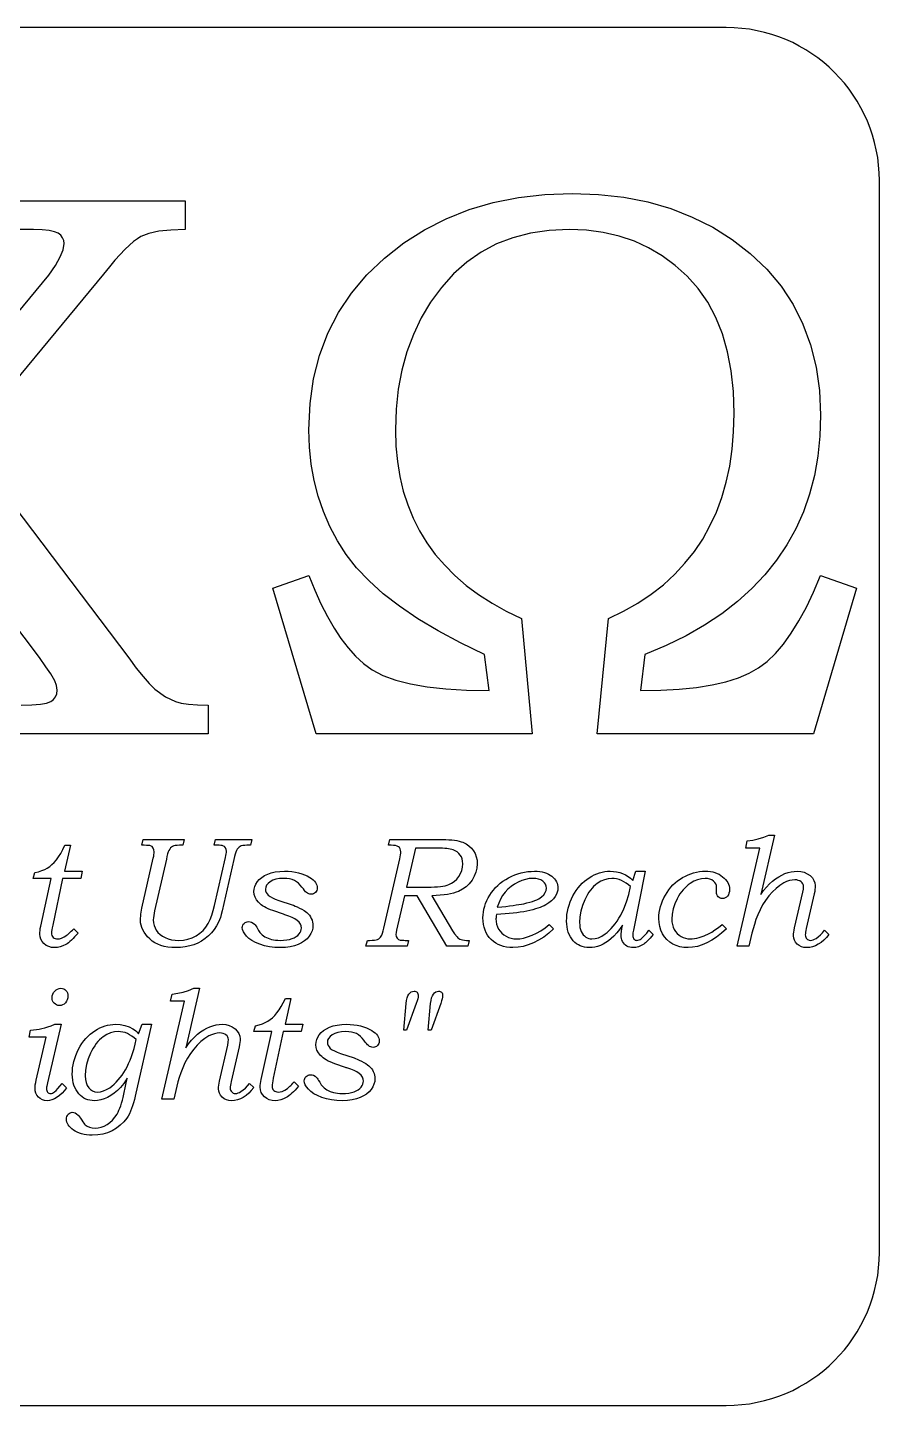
# Model space of a CAD drawing. Header units: inches. Extents: x -3 to 3, y -2.25 to 2.25.
# Drawn here: x 0.219 to 3, y -2.25 to 2.25 of the extents above; entities that cross this region are included whole.
import ezdxf

# ---------------------------------------------------------------- set-up
doc = ezdxf.new("R2010")
doc.units = ezdxf.units.IN
doc.header["$MEASUREMENT"] = 0

msp = doc.modelspace()

# ---------------------------------------------------------------- linework, layer by layer
at = {"color": 7, "linetype": 'Continuous', "lineweight": 25}
for p, q in [((2.5, 2.25), (-2.5, 2.25)), ((3, -1.75), (3, 1.75)), ((-2.5, -2.25), (2.5, -2.25))]:
    msp.add_line(p, q, dxfattribs=at)
at = {"color": 7, "linetype": 'Continuous', "flags": 128}
for points in [[(0.1745, 1.6844), (0.7336, 1.6844), (0.7336, 1.6844), (0.7336, 1.5903), (0.7336, 1.5903), (0.6869, 1.5888), (0.6472, 1.5848), (0.6145, 1.5774), (0.5888, 1.5675), (0.5774, 1.5605), (0.5649, 1.5513), (0.5513, 1.5396), (0.5366, 1.5256), (0.5208, 1.5091), (0.5039, 1.4899), (0.4859, 1.4683), (0.4667, 1.4444), (0.4667, 1.4444), (0.0142, 0.8981)], [(2.0784, -0.0566), (2.1152, 0.3198), (2.1152, 0.3198), (2.1648, 0.3441), (2.2115, 0.3706), (2.2545, 0.3992), (2.2946, 0.4305), (2.3317, 0.4643), (2.3652, 0.5003), (2.3957, 0.5386), (2.4229, 0.5794), (2.4468, 0.6224), (2.4678, 0.6676), (2.4854, 0.7154), (2.4997, 0.7654), (2.5111, 0.8179), (2.5192, 0.8727), (2.524, 0.9301), (2.5255, 0.9896), (2.5255, 0.9896), (2.5233, 1.0613), (2.5159, 1.1286), (2.5041, 1.1914), (2.4872, 1.2495), (2.4659, 1.3036), (2.4394, 1.3528), (2.4086, 1.3973), (2.3725, 1.4377), (2.3332, 1.4734), (2.2909, 1.5046), (2.2464, 1.5307), (2.1998, 1.5521), (2.1501, 1.569), (2.0983, 1.5807), (2.0439, 1.5881), (1.9869, 1.5903), (1.9869, 1.5903), (1.9222, 1.5874), (1.8612, 1.5785), (1.8035, 1.5638), (1.7498, 1.5432), (1.6994, 1.5164), (1.6527, 1.4841), (1.6094, 1.4455), (1.57, 1.4013), (1.5347, 1.3528), (1.5042, 1.3017), (1.4785, 1.2477), (1.4572, 1.1907), (1.441, 1.1311), (1.4292, 1.069), (1.4219, 1.004), (1.4197, 0.9359), (1.4197, 0.9359), (1.4212, 0.883), (1.4263, 0.8323), (1.434, 0.7834), (1.4454, 0.7363), (1.4598, 0.6911), (1.4778, 0.6477), (1.4983, 0.6066), (1.5226, 0.5672), (1.5498, 0.5294), (1.5807, 0.4937), (1.6141, 0.4603), (1.6513, 0.4283), (1.6913, 0.3981), (1.7351, 0.3702), (1.7814, 0.3441), (1.8314, 0.3198), (1.8314, 0.3198), (1.8667, -0.0566), (1.8667, -0.0566), (1.1609, -0.0566), (1.1609, -0.0566), (1.0197, 0.4187), (1.0197, 0.4187), (1.1374, 0.461), (1.1374, 0.461), (1.1565, 0.4128), (1.1767, 0.368), (1.1976, 0.3268), (1.2197, 0.2889), (1.2421, 0.2548), (1.2656, 0.2239), (1.2899, 0.1967), (1.3153, 0.1728), (1.344, 0.1522), (1.3792, 0.1342), (1.4212, 0.1191), (1.4693, 0.1066), (1.5237, 0.097), (1.5844, 0.0901), (1.6516, 0.086), (1.7255, 0.0845), (1.7255, 0.0845), (1.7108, 0.2022), (1.7108, 0.2022), (1.6318, 0.2404), (1.5594, 0.2798), (1.4932, 0.3195), (1.4336, 0.3599), (1.3803, 0.4011), (1.3337, 0.4433), (1.2932, 0.486), (1.2594, 0.5294), (1.2307, 0.5742), (1.2061, 0.6209), (1.1851, 0.6691), (1.1679, 0.7191), (1.1546, 0.7709), (1.1451, 0.8246), (1.1392, 0.8797), (1.1374, 0.9367), (1.1374, 0.9367), (1.141, 1.022), (1.1528, 1.1028), (1.1719, 1.1793), (1.1991, 1.2517), (1.2337, 1.3194), (1.2759, 1.383), (1.3263, 1.4422), (1.384, 1.4969), (1.4476, 1.5466), (1.5149, 1.5892), (1.5858, 1.6256), (1.6608, 1.6554), (1.7391, 1.6782), (1.8215, 1.6947), (1.9075, 1.7046), (1.9972, 1.7079), (1.9972, 1.7079), (2.0832, 1.705), (2.1656, 1.6958), (2.2439, 1.6804), (2.3185, 1.659), (2.3891, 1.6311), (2.456, 1.5977), (2.5192, 1.5576), (2.5784, 1.5116), (2.6321, 1.4605), (2.6788, 1.405), (2.7181, 1.3455), (2.7504, 1.2815), (2.7754, 1.2135), (2.7935, 1.1411), (2.8041, 1.0646), (2.8078, 0.9837), (2.8078, 0.9837), (2.8056, 0.9154), (2.799, 0.8499), (2.7876, 0.7867), (2.7721, 0.7264), (2.7519, 0.6683), (2.7273, 0.6132), (2.6979, 0.5602), (2.6644, 0.5102), (2.6262, 0.4628), (2.5839, 0.4176), (2.5369, 0.3753), (2.4854, 0.3356), (2.4292, 0.2985), (2.3689, 0.2636), (2.3038, 0.2316), (2.2343, 0.2022), (2.2343, 0.2022), (2.2196, 0.0845), (2.2196, 0.0845), (2.2858, 0.0857), (2.3464, 0.0893), (2.4023, 0.0952), (2.4534, 0.1033), (2.499, 0.1136), (2.5394, 0.1265), (2.5751, 0.1415), (2.6056, 0.1592), (2.6332, 0.1801), (2.6604, 0.2062), (2.6865, 0.2367), (2.7122, 0.272), (2.7372, 0.3121), (2.7615, 0.357), (2.785, 0.4066), (2.8078, 0.461), (2.8078, 0.461), (2.9254, 0.4187), (2.9254, 0.4187), (2.7843, -0.0566), (2.7843, -0.0566), (2.0784, -0.0566)], [(-0.07, 1.0087), (0.2885, 1.441), (0.2885, 1.441), (0.3101, 1.473), (0.3256, 1.501), (0.3351, 1.5245), (0.3381, 1.5443), (0.3381, 1.5443), (0.337, 1.5546), (0.3333, 1.5638), (0.3271, 1.5716), (0.3186, 1.5782), (0.3065, 1.5833), (0.2888, 1.5874), (0.266, 1.5896), (0.2377, 1.5903), (0.2377, 1.5903), (0.1745, 1.5903)], [(0.0142, 0.8981), (0.5491, 0.1912), (0.5491, 0.1912), (0.5734, 0.1581), (0.5958, 0.1301), (0.616, 0.1073), (0.6344, 0.0897), (0.6686, 0.0647), (0.7017, 0.0485), (0.7204, 0.0437), (0.7447, 0.0404), (0.7737, 0.0382), (0.8083, 0.0375), (0.8083, 0.0375), (0.8083, -0.0566), (0.8083, -0.0566), (0.1455, -0.0566)], [(0.1977, 0.0375), (0.2326, 0.0382), (0.2605, 0.0404), (0.2811, 0.0437), (0.2947, 0.0489), (0.3039, 0.0555), (0.3101, 0.064), (0.3142, 0.0739), (0.3153, 0.0857), (0.3153, 0.0857), (0.3135, 0.1007), (0.3079, 0.1165), (0.3079, 0.1165), (0.3039, 0.1239), (0.2943, 0.139), (0.2789, 0.1621), (0.2583, 0.193), (0.2583, 0.193), (-0.1372, 0.715)], [(0.5964, -0.4018), (0.7303, -0.4018), (0.7303, -0.4018), (0.7261, -0.4206), (0.7261, -0.4206), (0.7144, -0.4206), (0.7144, -0.4206), (0.7071, -0.4208), (0.7009, -0.4215), (0.6958, -0.4227), (0.6919, -0.4243), (0.6888, -0.4264), (0.6858, -0.4293), (0.683, -0.4328), (0.6805, -0.4371), (0.6782, -0.4423), (0.676, -0.4489), (0.6739, -0.4569), (0.672, -0.4661), (0.672, -0.4661), (0.6334, -0.6342), (0.6334, -0.6342), (0.6316, -0.6425), (0.6305, -0.6503), (0.6297, -0.6577), (0.6294, -0.6646), (0.6294, -0.6646), (0.63, -0.6736), (0.6319, -0.6821), (0.6349, -0.6903), (0.6391, -0.6981), (0.6445, -0.7052), (0.6512, -0.7116), (0.6591, -0.7173), (0.6682, -0.7222), (0.6783, -0.7261), (0.6889, -0.7289), (0.7002, -0.7306), (0.7121, -0.7312), (0.7121, -0.7312), (0.7274, -0.7302), (0.7419, -0.7274), (0.7558, -0.7227), (0.7691, -0.7162), (0.7812, -0.708), (0.7918, -0.6985), (0.8009, -0.6878), (0.8084, -0.6757), (0.8148, -0.6625), (0.8204, -0.6484), (0.8252, -0.6332), (0.8293, -0.6172), (0.8293, -0.6172), (0.8652, -0.4607), (0.8652, -0.4607), (0.8665, -0.454), (0.8675, -0.4483), (0.868, -0.4437), (0.8682, -0.4401), (0.8682, -0.4401), (0.8674, -0.4341), (0.865, -0.4289), (0.8613, -0.4247), (0.8565, -0.422), (0.8565, -0.422), (0.8538, -0.4214), (0.8496, -0.421), (0.844, -0.4207), (0.8369, -0.4206), (0.8369, -0.4206), (0.8275, -0.4206), (0.8275, -0.4206), (0.832, -0.4018), (0.832, -0.4018), (0.9515, -0.4018), (0.9515, -0.4018), (0.947, -0.4206), (0.947, -0.4206), (0.9351, -0.4206), (0.9351, -0.4206), (0.9279, -0.4208), (0.9218, -0.4216), (0.9167, -0.4229), (0.9126, -0.4247), (0.9093, -0.427), (0.9062, -0.4299), (0.9033, -0.4335), (0.9008, -0.4376), (0.8985, -0.4427), (0.8964, -0.4494), (0.8945, -0.4575), (0.8926, -0.4672), (0.8926, -0.4672), (0.854, -0.6352), (0.854, -0.6352), (0.8512, -0.6462), (0.8482, -0.656), (0.8453, -0.6644), (0.8422, -0.6716), (0.8422, -0.6716), (0.8358, -0.6839), (0.8282, -0.6954), (0.8195, -0.7063), (0.8096, -0.7164), (0.7988, -0.7254), (0.7872, -0.7332), (0.7749, -0.7399), (0.7619, -0.7452), (0.7482, -0.7493), (0.7338, -0.7524), (0.7186, -0.7541), (0.7027, -0.7547), (0.7027, -0.7547), (0.6894, -0.7543), (0.6768, -0.7529), (0.6649, -0.7507), (0.6539, -0.7476), (0.6436, -0.7437), (0.6341, -0.7389), (0.6255, -0.7332), (0.6175, -0.7265), (0.6105, -0.7194), (0.6044, -0.7121), (0.5991, -0.7047), (0.5949, -0.6971), (0.5916, -0.6894), (0.5893, -0.6815), (0.5878, -0.6735), (0.5874, -0.6652), (0.5874, -0.6652), (0.5885, -0.6457), (0.5919, -0.6264), (0.5919, -0.6264), (0.6294, -0.4629), (0.6294, -0.4629), (0.6306, -0.4564), (0.6315, -0.4507), (0.632, -0.4459), (0.6322, -0.4419), (0.6322, -0.4419), (0.6313, -0.4353), (0.6289, -0.4296), (0.6252, -0.4251), (0.6207, -0.4225), (0.6175, -0.4216), (0.613, -0.4211), (0.6072, -0.4208), (0.5999, -0.4206), (0.5999, -0.4206), (0.5922, -0.4206), (0.5922, -0.4206), (0.5964, -0.4018)], [(1.4017, -0.4018), (1.5736, -0.4018), (1.5736, -0.4018), (1.5844, -0.4019), (1.5946, -0.4024), (1.604, -0.403), (1.6127, -0.4041), (1.6206, -0.4053), (1.6279, -0.4069), (1.6344, -0.4088), (1.6403, -0.4109), (1.6507, -0.416), (1.6599, -0.4223), (1.6678, -0.4297), (1.6746, -0.4383), (1.68, -0.4479), (1.6838, -0.4582), (1.6862, -0.4693), (1.6869, -0.4811), (1.6869, -0.4811), (1.6859, -0.4951), (1.6827, -0.5086), (1.6774, -0.5217), (1.6699, -0.5344), (1.6608, -0.546), (1.6503, -0.556), (1.6385, -0.5644), (1.6252, -0.5713), (1.6178, -0.5742), (1.6094, -0.5768), (1.6, -0.5791), (1.5897, -0.5809), (1.5784, -0.5825), (1.5662, -0.5838), (1.553, -0.5847), (1.5388, -0.5853), (1.5388, -0.5853), (1.6065, -0.7004), (1.6065, -0.7004), (1.6128, -0.7099), (1.6209, -0.7198), (1.6209, -0.7198), (1.6238, -0.7227), (1.627, -0.7252), (1.6306, -0.7273), (1.6345, -0.7288), (1.6392, -0.7299), (1.6451, -0.7307), (1.6521, -0.7311), (1.6604, -0.7312), (1.6604, -0.7312), (1.6559, -0.75), (1.6559, -0.75), (1.5873, -0.75), (1.5873, -0.75), (1.4904, -0.5853), (1.4904, -0.5853), (1.4497, -0.5853), (1.4497, -0.5853), (1.4238, -0.6974), (1.4238, -0.6974), (1.4222, -0.7055), (1.4216, -0.7119), (1.4216, -0.7119), (1.4227, -0.7181), (1.4256, -0.7236), (1.43, -0.7278), (1.435, -0.73), (1.435, -0.73), (1.4363, -0.7303), (1.4383, -0.7305), (1.4408, -0.7307), (1.4439, -0.7309), (1.4477, -0.731), (1.452, -0.7311), (1.457, -0.7312), (1.4626, -0.7312), (1.4626, -0.7312), (1.4576, -0.75), (1.4576, -0.75), (1.3231, -0.75), (1.3231, -0.75), (1.3281, -0.7312), (1.3281, -0.7312), (1.3355, -0.7312), (1.3355, -0.7312), (1.3442, -0.731), (1.3515, -0.7304), (1.3573, -0.7293), (1.3616, -0.7279), (1.3652, -0.7261), (1.3683, -0.7238), (1.3711, -0.7211), (1.3735, -0.7179), (1.3757, -0.7138), (1.3778, -0.7079), (1.38, -0.7005), (1.3819, -0.6914), (1.3819, -0.6914), (1.434, -0.4649), (1.434, -0.4649), (1.4354, -0.4579), (1.4364, -0.4517), (1.437, -0.4465), (1.4372, -0.4421), (1.4372, -0.4421), (1.4368, -0.4365), (1.4355, -0.4318), (1.4332, -0.4281), (1.43, -0.4253), (1.4258, -0.4233), (1.4204, -0.4218), (1.4138, -0.4209), (1.4059, -0.4206), (1.4059, -0.4206), (1.3967, -0.4206), (1.3967, -0.4206), (1.4017, -0.4018)], [(2.6574, -0.3877), (2.6126, -0.5818), (2.6126, -0.5818), (2.6219, -0.5688), (2.6315, -0.5572), (2.6412, -0.5469), (2.6512, -0.5378), (2.6612, -0.5299), (2.6713, -0.5233), (2.6814, -0.5177), (2.6915, -0.5132), (2.7015, -0.5097), (2.7116, -0.5073), (2.7215, -0.5058), (2.7315, -0.5053), (2.7315, -0.5053), (2.7436, -0.5062), (2.7546, -0.5089), (2.7646, -0.5134), (2.7736, -0.5197), (2.781, -0.5272), (2.7863, -0.5351), (2.7895, -0.5435), (2.7905, -0.5524), (2.7905, -0.5524), (2.7903, -0.5583), (2.7896, -0.5647), (2.7886, -0.5716), (2.787, -0.5789), (2.787, -0.5789), (2.7609, -0.6922), (2.7609, -0.6922), (2.7597, -0.6985), (2.7587, -0.7041), (2.7582, -0.709), (2.758, -0.7132), (2.758, -0.7132), (2.7583, -0.7171), (2.7592, -0.7205), (2.7606, -0.7236), (2.7627, -0.7263), (2.7652, -0.7284), (2.768, -0.7299), (2.7711, -0.7309), (2.7745, -0.7312), (2.7745, -0.7312), (2.779, -0.7308), (2.7837, -0.7296), (2.7883, -0.7277), (2.793, -0.7251), (2.793, -0.7251), (2.8003, -0.7197), (2.8074, -0.7135), (2.8143, -0.7063), (2.8209, -0.6982), (2.8209, -0.6982), (2.8351, -0.7118), (2.8351, -0.7118), (2.8267, -0.7219), (2.8182, -0.7306), (2.8095, -0.7379), (2.8005, -0.744), (2.7913, -0.7487), (2.782, -0.7521), (2.7723, -0.754), (2.7626, -0.7547), (2.7626, -0.7547), (2.7537, -0.754), (2.7456, -0.7518), (2.7383, -0.7482), (2.7318, -0.7431), (2.7264, -0.737), (2.7226, -0.7304), (2.7203, -0.7234), (2.7195, -0.7158), (2.7195, -0.7158), (2.7198, -0.7103), (2.7204, -0.7043), (2.7214, -0.6977), (2.7229, -0.6907), (2.7229, -0.6907), (2.7499, -0.5735), (2.7499, -0.5735), (2.7516, -0.5636), (2.7522, -0.5553), (2.7522, -0.5553), (2.7517, -0.5509), (2.7502, -0.5469), (2.7476, -0.5432), (2.7441, -0.5399), (2.7398, -0.5371), (2.7351, -0.5351), (2.7298, -0.5339), (2.7241, -0.5335), (2.7241, -0.5335), (2.7152, -0.5341), (2.7062, -0.536), (2.6971, -0.5391), (2.688, -0.5434), (2.688, -0.5434), (2.675, -0.5516), (2.6625, -0.5613), (2.6504, -0.5729), (2.6387, -0.5861), (2.6279, -0.6005), (2.6185, -0.6155), (2.6101, -0.6311), (2.603, -0.6473), (2.597, -0.6634), (2.5917, -0.6788), (2.5873, -0.6933), (2.5836, -0.7071), (2.5836, -0.7071), (2.5737, -0.75), (2.5737, -0.75), (2.5352, -0.75), (2.5352, -0.75), (2.6091, -0.43), (2.6091, -0.43), (2.5634, -0.43), (2.5634, -0.43), (2.568, -0.4065), (2.568, -0.4065), (2.5865, -0.404), (2.6046, -0.4), (2.6221, -0.3946), (2.639, -0.3877), (2.639, -0.3877), (2.6574, -0.3877)], [(0.3586, -0.4206), (0.3399, -0.5053), (0.3399, -0.5053), (0.3976, -0.5053), (0.3976, -0.5053), (0.3925, -0.5288), (0.3925, -0.5288), (0.3332, -0.5288), (0.3332, -0.5288), (0.3011, -0.6813), (0.3011, -0.6813), (0.2993, -0.6898), (0.2981, -0.6968), (0.2973, -0.7027), (0.297, -0.7071), (0.297, -0.7071), (0.2974, -0.7113), (0.2984, -0.7151), (0.3002, -0.7184), (0.3026, -0.7213), (0.3056, -0.7235), (0.3091, -0.7251), (0.3129, -0.7262), (0.3171, -0.7265), (0.3171, -0.7265), (0.3235, -0.7259), (0.33, -0.7242), (0.33, -0.7242), (0.3386, -0.7201), (0.3472, -0.7146), (0.3472, -0.7146), (0.3485, -0.7135), (0.3503, -0.712), (0.3525, -0.71), (0.355, -0.7076), (0.358, -0.7048), (0.3614, -0.7015), (0.3652, -0.6977), (0.3694, -0.6935), (0.3694, -0.6935), (0.3835, -0.7071), (0.3835, -0.7071), (0.3779, -0.7138), (0.3725, -0.7199), (0.3672, -0.7254), (0.362, -0.7304), (0.3571, -0.7348), (0.3523, -0.7387), (0.3477, -0.742), (0.3432, -0.7448), (0.3344, -0.7491), (0.3255, -0.7522), (0.3164, -0.7541), (0.3072, -0.7547), (0.3072, -0.7547), (0.2971, -0.7539), (0.2879, -0.7515), (0.2797, -0.7474), (0.2723, -0.7418), (0.2663, -0.7349), (0.262, -0.7276), (0.2595, -0.7196), (0.2586, -0.711), (0.2586, -0.711), (0.2588, -0.7052), (0.2594, -0.6988), (0.2604, -0.6922), (0.2619, -0.6852), (0.2619, -0.6852), (0.2962, -0.5288), (0.2962, -0.5288), (0.2376, -0.5288), (0.2376, -0.5288), (0.2427, -0.51), (0.2427, -0.51), (0.2546, -0.5069), (0.2653, -0.5034), (0.2749, -0.4994), (0.2833, -0.495), (0.291, -0.4898), (0.2985, -0.4836), (0.3059, -0.4763), (0.313, -0.468), (0.32, -0.4585), (0.327, -0.4474), (0.3337, -0.4347), (0.3404, -0.4206), (0.3404, -0.4206), (0.3586, -0.4206)], [(1.4853, -0.43), (1.4562, -0.5571), (1.4562, -0.5571), (1.5249, -0.5571), (1.5249, -0.5571), (1.5367, -0.5569), (1.5476, -0.5566), (1.5575, -0.556), (1.5666, -0.5551), (1.5748, -0.554), (1.582, -0.5527), (1.5884, -0.551), (1.5938, -0.5492), (1.6034, -0.5446), (1.6121, -0.5386), (1.6199, -0.5313), (1.6268, -0.5227), (1.6325, -0.5132), (1.6366, -0.503), (1.6391, -0.4923), (1.6399, -0.4811), (1.6399, -0.4811), (1.6393, -0.4727), (1.6378, -0.4652), (1.6352, -0.4584), (1.6316, -0.4524), (1.627, -0.4471), (1.6216, -0.4425), (1.6152, -0.4386), (1.608, -0.4355), (1.6038, -0.4342), (1.599, -0.4331), (1.5936, -0.4322), (1.5875, -0.4314), (1.5808, -0.4308), (1.5735, -0.4304), (1.5656, -0.4301), (1.557, -0.43), (1.557, -0.43), (1.4853, -0.43)], [(1.0387, -0.6005), (1.0827, -0.6151), (1.0827, -0.6151), (1.0868, -0.6166), (1.0922, -0.619), (1.0989, -0.622), (1.1067, -0.6257), (1.1147, -0.6297), (1.1214, -0.6335), (1.1267, -0.6371), (1.1309, -0.6405), (1.1309, -0.6405), (1.1352, -0.6447), (1.139, -0.6493), (1.1423, -0.6544), (1.1452, -0.6599), (1.1475, -0.6655), (1.1492, -0.6713), (1.1502, -0.677), (1.1505, -0.6828), (1.1505, -0.6828), (1.1498, -0.6917), (1.1475, -0.7005), (1.1437, -0.7092), (1.1383, -0.7178), (1.1314, -0.7259), (1.1232, -0.733), (1.1136, -0.7393), (1.1025, -0.7448), (1.09, -0.7491), (1.0762, -0.7522), (1.0609, -0.7541), (1.0443, -0.7547), (1.0443, -0.7547), (1.026, -0.754), (1.0087, -0.752), (0.9923, -0.7486), (0.9769, -0.7438), (0.963, -0.7381), (0.9511, -0.7318), (0.9412, -0.7249), (0.9334, -0.7175), (0.9276, -0.71), (0.9233, -0.7029), (0.9208, -0.696), (0.9199, -0.6896), (0.9199, -0.6896), (0.9203, -0.6857), (0.9214, -0.682), (0.9232, -0.6787), (0.9257, -0.6757), (0.9288, -0.6732), (0.9323, -0.6714), (0.9362, -0.6704), (0.9404, -0.67), (0.9404, -0.67), (0.9457, -0.6704), (0.9504, -0.6719), (0.9551, -0.6746), (0.9598, -0.6786), (0.9598, -0.6786), (0.9616, -0.6808), (0.964, -0.6841), (0.9668, -0.6885), (0.9701, -0.694), (0.9701, -0.694), (0.9731, -0.6988), (0.9754, -0.7024), (0.9773, -0.7051), (0.9785, -0.7067), (0.9785, -0.7067), (0.9852, -0.713), (0.9939, -0.7192), (1.0041, -0.7244), (1.0155, -0.7282), (1.0218, -0.7295), (1.0285, -0.7304), (1.0358, -0.731), (1.0436, -0.7312), (1.0436, -0.7312), (1.0547, -0.7308), (1.0649, -0.7297), (1.074, -0.7279), (1.0823, -0.7254), (1.0895, -0.7224), (1.0958, -0.7188), (1.101, -0.7147), (1.1053, -0.7102), (1.1086, -0.7054), (1.1109, -0.7006), (1.1124, -0.6957), (1.1128, -0.6909), (1.1128, -0.6909), (1.112, -0.6842), (1.1095, -0.6779), (1.1051, -0.6719), (1.0992, -0.6663), (1.0992, -0.6663), (1.0915, -0.661), (1.0823, -0.6563), (1.0715, -0.6518), (1.059, -0.6477), (1.059, -0.6477), (1.0567, -0.6469), (1.0542, -0.646), (1.0542, -0.646), (1.0195, -0.6341), (1.0195, -0.6341), (1.0118, -0.6312), (1.0046, -0.6282), (0.998, -0.6251), (0.9919, -0.6217), (0.9863, -0.6182), (0.9813, -0.6146), (0.9768, -0.6108), (0.9728, -0.6069), (0.9728, -0.6069), (0.9661, -0.5987), (0.9614, -0.5901), (0.9585, -0.5811), (0.9576, -0.5718), (0.9576, -0.5718), (0.9583, -0.5635), (0.9604, -0.5553), (0.964, -0.5473), (0.969, -0.5394), (0.9754, -0.532), (0.9832, -0.5253), (0.9923, -0.5195), (1.0027, -0.5145), (1.0145, -0.5105), (1.0276, -0.5076), (1.0421, -0.5059), (1.0579, -0.5053), (1.0579, -0.5053), (1.0701, -0.5056), (1.0819, -0.5066), (1.0931, -0.5082), (1.1037, -0.5104), (1.1137, -0.5133), (1.1232, -0.5167), (1.1321, -0.5208), (1.1405, -0.5256), (1.1405, -0.5256), (1.1462, -0.5295), (1.1511, -0.5335), (1.1552, -0.5376), (1.1586, -0.5419), (1.1612, -0.5462), (1.1631, -0.5507), (1.1642, -0.5553), (1.1646, -0.5601), (1.1646, -0.5601), (1.1642, -0.5642), (1.1632, -0.568), (1.1614, -0.5715), (1.1589, -0.5746), (1.1559, -0.5772), (1.1525, -0.5791), (1.1487, -0.5802), (1.1446, -0.5806), (1.1446, -0.5806), (1.1406, -0.5802), (1.1368, -0.5791), (1.1331, -0.5774), (1.1294, -0.5749), (1.1294, -0.5749), (1.1266, -0.5722), (1.1232, -0.5684), (1.1192, -0.5633), (1.1146, -0.5571), (1.1146, -0.5571), (1.1093, -0.5504), (1.1035, -0.5446), (1.0972, -0.5398), (1.0903, -0.5358), (1.0827, -0.5327), (1.0742, -0.5306), (1.065, -0.5293), (1.0549, -0.5288), (1.0549, -0.5288), (1.0415, -0.5295), (1.0297, -0.5316), (1.0194, -0.5349), (1.0108, -0.5397), (1.004, -0.5453), (0.9991, -0.5512), (0.9962, -0.5575), (0.9952, -0.5641), (0.9952, -0.5641), (0.9958, -0.5694), (0.9976, -0.5745), (1.0006, -0.5793), (1.0048, -0.5838), (1.0106, -0.5881), (1.0181, -0.5923), (1.0275, -0.5964), (1.0387, -0.6005)], [(1.9222, -0.6794), (1.9363, -0.6935), (1.9363, -0.6935), (1.9203, -0.7078), (1.904, -0.7202), (1.8873, -0.7307), (1.8704, -0.7393), (1.8534, -0.746), (1.8366, -0.7509), (1.82, -0.7537), (1.8035, -0.7547), (1.8035, -0.7547), (1.7928, -0.7543), (1.7826, -0.753), (1.7729, -0.751), (1.7638, -0.7481), (1.7552, -0.7443), (1.7472, -0.7398), (1.7396, -0.7344), (1.7326, -0.7282), (1.7263, -0.7213), (1.7209, -0.7139), (1.7163, -0.706), (1.7125, -0.6974), (1.7095, -0.6884), (1.7074, -0.6788), (1.7062, -0.6686), (1.7057, -0.6579), (1.7057, -0.6579), (1.7061, -0.6482), (1.7071, -0.6386), (1.7088, -0.6291), (1.7113, -0.6198), (1.7143, -0.6105), (1.7182, -0.6014), (1.7226, -0.5924), (1.7278, -0.5835), (1.7336, -0.5749), (1.7399, -0.5667), (1.7468, -0.559), (1.7543, -0.5516), (1.7622, -0.5448), (1.7707, -0.5383), (1.7798, -0.5324), (1.7894, -0.5268), (1.7994, -0.5218), (1.8096, -0.5174), (1.8198, -0.5137), (1.8304, -0.5107), (1.841, -0.5083), (1.8519, -0.5066), (1.8629, -0.5057), (1.8741, -0.5053), (1.8741, -0.5053), (1.8829, -0.5055), (1.8911, -0.5063), (1.8988, -0.5076), (1.9061, -0.5094), (1.9129, -0.5117), (1.9191, -0.5145), (1.9249, -0.5179), (1.9302, -0.5217), (1.9349, -0.5259), (1.939, -0.5302), (1.9426, -0.5348), (1.9453, -0.5395), (1.9476, -0.5444), (1.9492, -0.5496), (1.9501, -0.5549), (1.9504, -0.5603), (1.9504, -0.5603), (1.9498, -0.5669), (1.9481, -0.5738), (1.9453, -0.5807), (1.9414, -0.5879), (1.9361, -0.595), (1.9292, -0.6019), (1.9209, -0.6085), (1.9109, -0.6148), (1.9053, -0.6178), (1.899, -0.6207), (1.8922, -0.6235), (1.8848, -0.6261), (1.8768, -0.6286), (1.8681, -0.631), (1.8589, -0.6332), (1.849, -0.6354), (1.8386, -0.6374), (1.8276, -0.6391), (1.816, -0.6407), (1.8039, -0.6422), (1.7911, -0.6435), (1.7778, -0.6447), (1.7639, -0.6457), (1.7494, -0.6465), (1.7494, -0.6465), (1.7488, -0.6509), (1.7485, -0.6546), (1.7482, -0.6579), (1.7481, -0.6606), (1.7481, -0.6606), (1.7486, -0.6698), (1.7502, -0.6784), (1.7529, -0.6866), (1.7567, -0.6943), (1.7615, -0.7013), (1.7672, -0.7075), (1.7737, -0.713), (1.7812, -0.7178), (1.7893, -0.7216), (1.7976, -0.7243), (1.8059, -0.726), (1.8145, -0.7265), (1.8145, -0.7265), (1.8259, -0.7257), (1.8383, -0.7235), (1.8515, -0.7197), (1.8657, -0.7145), (1.8803, -0.7078), (1.8945, -0.6997), (1.9085, -0.6902), (1.9222, -0.6794)], [(1.7525, -0.623), (1.7668, -0.6215), (1.7801, -0.62), (1.7924, -0.6185), (1.8037, -0.6171), (1.8139, -0.6156), (1.8232, -0.6142), (1.8313, -0.6127), (1.8385, -0.6113), (1.8385, -0.6113), (1.8488, -0.609), (1.8582, -0.6065), (1.8668, -0.6038), (1.8746, -0.6011), (1.8815, -0.5982), (1.8875, -0.5952), (1.8927, -0.5921), (1.897, -0.5889), (1.904, -0.5821), (1.9089, -0.5752), (1.9118, -0.5678), (1.9128, -0.5602), (1.9128, -0.5602), (1.912, -0.5538), (1.9098, -0.548), (1.9062, -0.5427), (1.9011, -0.5379), (1.8947, -0.5339), (1.887, -0.5311), (1.8781, -0.5294), (1.8681, -0.5288), (1.8681, -0.5288), (1.8567, -0.5296), (1.8449, -0.5319), (1.8329, -0.5357), (1.8204, -0.541), (1.8084, -0.5475), (1.7973, -0.5552), (1.7871, -0.564), (1.7779, -0.5739), (1.7697, -0.5848), (1.7628, -0.5966), (1.7571, -0.6093), (1.7525, -0.623)], [(2.2051, -0.5053), (2.235, -0.5053), (2.235, -0.5053), (2.1968, -0.6973), (2.1968, -0.6973), (2.1953, -0.7065), (2.1947, -0.7145), (2.1947, -0.7145), (2.195, -0.7182), (2.1957, -0.7215), (2.1969, -0.7243), (2.1986, -0.7268), (2.2006, -0.7287), (2.2029, -0.7301), (2.2055, -0.7309), (2.2082, -0.7312), (2.2082, -0.7312), (2.2117, -0.7308), (2.2153, -0.7298), (2.2188, -0.728), (2.2223, -0.7256), (2.2223, -0.7256), (2.2278, -0.7208), (2.2338, -0.7146), (2.2401, -0.7071), (2.2469, -0.6982), (2.2469, -0.6982), (2.261, -0.7123), (2.261, -0.7123), (2.2558, -0.7183), (2.251, -0.7238), (2.2466, -0.7285), (2.2426, -0.7327), (2.239, -0.7363), (2.2358, -0.7393), (2.233, -0.7416), (2.2306, -0.7434), (2.2306, -0.7434), (2.2223, -0.7483), (2.2138, -0.7518), (2.205, -0.754), (2.1961, -0.7547), (2.1961, -0.7547), (2.1902, -0.7544), (2.1847, -0.7535), (2.1797, -0.7519), (2.1752, -0.7497), (2.1711, -0.7468), (2.1675, -0.7435), (2.1643, -0.7394), (2.1616, -0.7349), (2.1594, -0.7299), (2.1578, -0.7249), (2.1569, -0.7197), (2.1566, -0.7145), (2.1566, -0.7145), (2.1569, -0.7093), (2.1577, -0.7021), (2.1591, -0.6929), (2.1611, -0.6818), (2.1611, -0.6818), (2.1514, -0.6952), (2.1422, -0.707), (2.1331, -0.7171), (2.1243, -0.7254), (2.1156, -0.7325), (2.1069, -0.7385), (2.098, -0.7436), (2.089, -0.7476), (2.08, -0.7507), (2.0709, -0.7529), (2.0617, -0.7543), (2.0525, -0.7547), (2.0525, -0.7547), (2.0446, -0.7543), (2.0371, -0.7533), (2.03, -0.7516), (2.0234, -0.7492), (2.017, -0.746), (2.0112, -0.7423), (2.0057, -0.7378), (2.0006, -0.7326), (2.0006, -0.7326), (1.9955, -0.7262), (1.991, -0.7193), (1.9873, -0.712), (1.9842, -0.7042), (1.9817, -0.696), (1.9801, -0.6872), (1.979, -0.678), (1.9787, -0.6683), (1.9787, -0.6683), (1.9789, -0.6575), (1.9799, -0.6469), (1.9815, -0.6364), (1.9837, -0.6261), (1.9866, -0.6159), (1.9901, -0.6058), (1.9942, -0.596), (1.9989, -0.5862), (2.0042, -0.5768), (2.0099, -0.568), (2.016, -0.5596), (2.0225, -0.5519), (2.0293, -0.5446), (2.0366, -0.538), (2.0442, -0.5319), (2.0523, -0.5264), (2.0606, -0.5215), (2.0689, -0.5172), (2.0773, -0.5135), (2.0858, -0.5106), (2.0944, -0.5083), (2.103, -0.5066), (2.1117, -0.5056), (2.1205, -0.5053), (2.1205, -0.5053), (2.1316, -0.5058), (2.1421, -0.5072), (2.1522, -0.5095), (2.1617, -0.5127), (2.1708, -0.5169), (2.1794, -0.5221), (2.1874, -0.5282), (2.195, -0.5352), (2.195, -0.5352), (2.2051, -0.5053)], [(2.1873, -0.5552), (2.1806, -0.5493), (2.1736, -0.5441), (2.166, -0.5396), (2.158, -0.5358), (2.1498, -0.5327), (2.1418, -0.5305), (2.1339, -0.5293), (2.126, -0.5288), (2.126, -0.5288), (2.1139, -0.5299), (2.1019, -0.533), (2.09, -0.5382), (2.0782, -0.5455), (2.0725, -0.5499), (2.067, -0.555), (2.0616, -0.5608), (2.0564, -0.5671), (2.0515, -0.5741), (2.0468, -0.5817), (2.0423, -0.5899), (2.0379, -0.5988), (2.0305, -0.6172), (2.0253, -0.6357), (2.022, -0.6543), (2.021, -0.673), (2.021, -0.673), (2.0214, -0.6811), (2.0224, -0.6886), (2.0241, -0.6956), (2.0264, -0.702), (2.0294, -0.7077), (2.0328, -0.7127), (2.0368, -0.7168), (2.0412, -0.7203), (2.046, -0.723), (2.051, -0.7249), (2.0561, -0.7261), (2.0615, -0.7265), (2.0615, -0.7265), (2.0718, -0.7254), (2.0824, -0.7224), (2.0932, -0.7174), (2.1043, -0.7102), (2.1043, -0.7102), (2.1113, -0.7049), (2.1181, -0.6988), (2.1247, -0.6921), (2.1312, -0.6848), (2.1375, -0.6768), (2.1436, -0.6682), (2.1494, -0.6589), (2.1552, -0.649), (2.1656, -0.6277), (2.1744, -0.605), (2.1817, -0.5809), (2.1873, -0.5552)], [(2.4868, -0.6794), (2.501, -0.6935), (2.501, -0.6935), (2.4846, -0.7079), (2.4684, -0.7203), (2.4524, -0.7308), (2.4366, -0.7394), (2.421, -0.7461), (2.4055, -0.7509), (2.3902, -0.7537), (2.3751, -0.7547), (2.3751, -0.7547), (2.3614, -0.754), (2.3485, -0.7518), (2.3366, -0.7482), (2.3255, -0.743), (2.3153, -0.7365), (2.3064, -0.7288), (2.2986, -0.7197), (2.2919, -0.7093), (2.2866, -0.6979), (2.2828, -0.686), (2.2805, -0.6732), (2.2798, -0.6599), (2.2798, -0.6599), (2.2802, -0.6501), (2.2811, -0.6403), (2.2828, -0.6306), (2.2852, -0.621), (2.2882, -0.6114), (2.2919, -0.6019), (2.2962, -0.5926), (2.3012, -0.5832), (2.3068, -0.5743), (2.3127, -0.5658), (2.3191, -0.5578), (2.326, -0.5503), (2.3332, -0.5434), (2.3408, -0.537), (2.3489, -0.5311), (2.3574, -0.5258), (2.3663, -0.521), (2.3752, -0.5168), (2.3843, -0.5133), (2.3935, -0.5104), (2.4028, -0.5082), (2.4123, -0.5066), (2.4219, -0.5056), (2.4316, -0.5053), (2.4316, -0.5053), (2.44, -0.5056), (2.448, -0.5064), (2.4556, -0.5078), (2.4629, -0.5098), (2.4697, -0.5123), (2.4763, -0.5154), (2.4824, -0.5191), (2.4881, -0.5233), (2.4933, -0.5278), (2.4979, -0.5325), (2.5017, -0.5374), (2.5048, -0.5424), (2.5072, -0.5477), (2.509, -0.553), (2.51, -0.5585), (2.5104, -0.5641), (2.5104, -0.5641), (2.51, -0.5711), (2.5088, -0.5772), (2.5068, -0.5824), (2.504, -0.5869), (2.5005, -0.5903), (2.4966, -0.5927), (2.4921, -0.5942), (2.4871, -0.5947), (2.4871, -0.5947), (2.4833, -0.5944), (2.4798, -0.5932), (2.4766, -0.5912), (2.4736, -0.5885), (2.4712, -0.5852), (2.4694, -0.5816), (2.4684, -0.5777), (2.468, -0.5735), (2.468, -0.5735), (2.4683, -0.5658), (2.4683, -0.5658), (2.4685, -0.5576), (2.4685, -0.5576), (2.4679, -0.5519), (2.4659, -0.5467), (2.4627, -0.5418), (2.458, -0.5373), (2.458, -0.5373), (2.4524, -0.5336), (2.446, -0.531), (2.4389, -0.5294), (2.4311, -0.5288), (2.4311, -0.5288), (2.4188, -0.5299), (2.4065, -0.533), (2.3941, -0.5382), (2.3818, -0.5455), (2.3757, -0.5499), (2.3699, -0.5548), (2.3642, -0.5602), (2.3588, -0.5662), (2.3537, -0.5727), (2.3488, -0.5796), (2.3441, -0.5871), (2.3396, -0.5951), (2.3319, -0.6116), (2.3265, -0.6282), (2.3233, -0.6451), (2.3222, -0.662), (2.3222, -0.662), (2.3227, -0.671), (2.3241, -0.6795), (2.3266, -0.6876), (2.3302, -0.6952), (2.3346, -0.7022), (2.3397, -0.7084), (2.3457, -0.7137), (2.3524, -0.7182), (2.3596, -0.7218), (2.3669, -0.7244), (2.3745, -0.726), (2.3821, -0.7265), (2.3821, -0.7265), (2.3891, -0.7262), (2.3963, -0.7254), (2.404, -0.724), (2.412, -0.722), (2.4282, -0.7165), (2.4441, -0.7089), (2.4527, -0.7038), (2.4627, -0.6972), (2.4741, -0.6891), (2.4868, -0.6794)], [(0.3278, -0.8877), (0.3325, -0.8881), (0.3367, -0.8894), (0.3406, -0.8916), (0.344, -0.8947), (0.3469, -0.8984), (0.3489, -0.9028), (0.3501, -0.9076), (0.3506, -0.913), (0.3506, -0.913), (0.35, -0.9191), (0.3485, -0.9249), (0.3459, -0.9301), (0.3423, -0.935), (0.3379, -0.939), (0.3333, -0.9419), (0.3283, -0.9436), (0.323, -0.9441), (0.323, -0.9441), (0.3181, -0.9437), (0.3136, -0.9422), (0.3096, -0.94), (0.3059, -0.9366), (0.3028, -0.9327), (0.3006, -0.9284), (0.2992, -0.9237), (0.2988, -0.9186), (0.2988, -0.9186), (0.2993, -0.9125), (0.301, -0.9069), (0.3037, -0.9016), (0.3075, -0.8969), (0.312, -0.8928), (0.3169, -0.89), (0.3222, -0.8883), (0.3278, -0.8877)], [(0.7799, -0.8877), (0.7351, -1.0818), (0.7351, -1.0818), (0.7444, -1.0688), (0.754, -1.0572), (0.7637, -1.0469), (0.7737, -1.0378), (0.7838, -1.0299), (0.7938, -1.0233), (0.8039, -1.0177), (0.814, -1.0132), (0.824, -1.0097), (0.8341, -1.0073), (0.844, -1.0058), (0.854, -1.0053), (0.854, -1.0053), (0.8661, -1.0062), (0.8771, -1.0089), (0.8871, -1.0134), (0.8961, -1.0197), (0.9035, -1.0272), (0.9088, -1.0351), (0.912, -1.0435), (0.913, -1.0524), (0.913, -1.0524), (0.9128, -1.0583), (0.9121, -1.0647), (0.9111, -1.0716), (0.9096, -1.0789), (0.9096, -1.0789), (0.8835, -1.1922), (0.8835, -1.1922), (0.8822, -1.1985), (0.8812, -1.2041), (0.8807, -1.209), (0.8805, -1.2132), (0.8805, -1.2132), (0.8808, -1.2171), (0.8817, -1.2205), (0.8832, -1.2236), (0.8852, -1.2263), (0.8877, -1.2284), (0.8905, -1.2299), (0.8936, -1.2309), (0.897, -1.2312), (0.897, -1.2312), (0.9015, -1.2308), (0.9062, -1.2296), (0.9108, -1.2277), (0.9155, -1.2251), (0.9155, -1.2251), (0.9229, -1.2197), (0.9299, -1.2135), (0.9368, -1.2063), (0.9434, -1.1982), (0.9434, -1.1982), (0.9576, -1.2118), (0.9576, -1.2118), (0.9493, -1.2219), (0.9407, -1.2306), (0.932, -1.2379), (0.923, -1.244), (0.9138, -1.2487), (0.9045, -1.2521), (0.8949, -1.254), (0.8851, -1.2547), (0.8851, -1.2547), (0.8762, -1.254), (0.8681, -1.2518), (0.8608, -1.2482), (0.8543, -1.2431), (0.8489, -1.237), (0.8451, -1.2304), (0.8428, -1.2234), (0.8421, -1.2158), (0.8421, -1.2158), (0.8423, -1.2103), (0.8429, -1.2043), (0.8439, -1.1977), (0.8454, -1.1907), (0.8454, -1.1907), (0.8724, -1.0735), (0.8724, -1.0735), (0.8741, -1.0636), (0.8747, -1.0553), (0.8747, -1.0553), (0.8742, -1.0509), (0.8727, -1.0469), (0.8701, -1.0432), (0.8666, -1.0399), (0.8624, -1.0371), (0.8576, -1.0351), (0.8524, -1.0339), (0.8466, -1.0335), (0.8466, -1.0335), (0.8377, -1.0341), (0.8287, -1.036), (0.8196, -1.0391), (0.8105, -1.0434), (0.8105, -1.0434), (0.7975, -1.0516), (0.785, -1.0613), (0.7729, -1.0729), (0.7613, -1.0861), (0.7505, -1.1005), (0.741, -1.1155), (0.7326, -1.1311), (0.7255, -1.1473), (0.7195, -1.1634), (0.7142, -1.1788), (0.7098, -1.1933), (0.7061, -1.2071), (0.7061, -1.2071), (0.6962, -1.25), (0.6962, -1.25), (0.6577, -1.25), (0.6577, -1.25), (0.7316, -0.93), (0.7316, -0.93), (0.6859, -0.93), (0.6859, -0.93), (0.6905, -0.9065), (0.6905, -0.9065), (0.7091, -0.904), (0.7271, -0.9), (0.7446, -0.8946), (0.7616, -0.8877), (0.7616, -0.8877), (0.7799, -0.8877)], [(1.4469, -1.0241), (1.4548, -0.9376), (1.4548, -0.9376), (1.4561, -0.9276), (1.458, -0.9191), (1.4606, -0.9122), (1.4638, -0.9066), (1.4676, -0.9025), (1.4716, -0.8994), (1.4759, -0.8977), (1.4805, -0.8971), (1.4805, -0.8971), (1.4835, -0.8973), (1.4863, -0.898), (1.4885, -0.8992), (1.4905, -0.9008), (1.492, -0.9029), (1.4931, -0.9055), (1.4938, -0.9085), (1.494, -0.9119), (1.494, -0.9119), (1.4936, -0.9166), (1.4925, -0.9224), (1.4906, -0.9291), (1.488, -0.9369), (1.488, -0.9369), (1.4563, -1.0241), (1.4563, -1.0241), (1.4469, -1.0241)], [(1.5269, -1.0241), (1.5348, -0.9376), (1.5348, -0.9376), (1.536, -0.9276), (1.538, -0.9191), (1.5406, -0.9122), (1.5438, -0.9066), (1.5476, -0.9025), (1.5516, -0.8994), (1.5559, -0.8977), (1.5605, -0.8971), (1.5605, -0.8971), (1.5635, -0.8973), (1.5663, -0.898), (1.5685, -0.8992), (1.5705, -0.9008), (1.572, -0.9029), (1.5731, -0.9055), (1.5738, -0.9085), (1.574, -0.9119), (1.574, -0.9119), (1.5736, -0.9166), (1.5725, -0.9224), (1.5707, -0.9291), (1.5681, -0.9369), (1.5681, -0.9369), (1.5363, -1.0241), (1.5363, -1.0241), (1.5269, -1.0241)], [(1.0785, -0.9206), (1.0598, -1.0053), (1.0598, -1.0053), (1.1176, -1.0053), (1.1176, -1.0053), (1.1124, -1.0288), (1.1124, -1.0288), (1.0531, -1.0288), (1.0531, -1.0288), (1.021, -1.1813), (1.021, -1.1813), (1.0193, -1.1898), (1.018, -1.1968), (1.0172, -1.2027), (1.017, -1.2071), (1.017, -1.2071), (1.0173, -1.2113), (1.0184, -1.2151), (1.0201, -1.2184), (1.0226, -1.2213), (1.0256, -1.2235), (1.029, -1.2251), (1.0329, -1.2262), (1.037, -1.2265), (1.037, -1.2265), (1.0434, -1.2259), (1.0499, -1.2242), (1.0499, -1.2242), (1.0585, -1.2201), (1.0671, -1.2146), (1.0671, -1.2146), (1.0684, -1.2135), (1.0702, -1.212), (1.0724, -1.21), (1.075, -1.2076), (1.0779, -1.2048), (1.0813, -1.2015), (1.0851, -1.1977), (1.0893, -1.1935), (1.0893, -1.1935), (1.1034, -1.2071), (1.1034, -1.2071), (1.0978, -1.2138), (1.0924, -1.2199), (1.0871, -1.2254), (1.082, -1.2304), (1.077, -1.2348), (1.0723, -1.2387), (1.0676, -1.242), (1.0631, -1.2448), (1.0543, -1.2491), (1.0454, -1.2522), (1.0363, -1.2541), (1.0271, -1.2547), (1.0271, -1.2547), (1.017, -1.2539), (1.0079, -1.2515), (0.9996, -1.2474), (0.9923, -1.2418), (0.9862, -1.2349), (0.982, -1.2276), (0.9794, -1.2196), (0.9785, -1.211), (0.9785, -1.211), (0.9787, -1.2052), (0.9793, -1.1988), (0.9804, -1.1922), (0.9818, -1.1852), (0.9818, -1.1852), (1.0162, -1.0288), (1.0162, -1.0288), (0.9576, -1.0288), (0.9576, -1.0288), (0.9626, -1.01), (0.9626, -1.01), (0.9745, -1.0069), (0.9853, -1.0034), (0.9948, -0.9994), (1.0032, -0.995), (1.0109, -0.9898), (1.0184, -0.9836), (1.0258, -0.9763), (1.0329, -0.968), (1.04, -0.9585), (1.0469, -0.9474), (1.0537, -0.9347), (1.0604, -0.9206), (1.0604, -0.9206), (1.0785, -0.9206)], [(0.3284, -1.0053), (0.2836, -1.1968), (0.2836, -1.1968), (0.2823, -1.2021), (0.2814, -1.2069), (0.2809, -1.211), (0.2806, -1.2146), (0.2806, -1.2146), (0.2809, -1.2182), (0.2816, -1.2215), (0.2828, -1.2243), (0.2844, -1.2268), (0.2864, -1.2287), (0.2887, -1.2301), (0.2912, -1.2309), (0.2939, -1.2312), (0.2939, -1.2312), (0.2973, -1.2309), (0.3006, -1.2299), (0.3039, -1.2283), (0.307, -1.2261), (0.307, -1.2261), (0.3123, -1.2215), (0.3181, -1.2153), (0.3246, -1.2075), (0.3317, -1.1982), (0.3317, -1.1982), (0.3459, -1.2123), (0.3459, -1.2123), (0.3389, -1.2218), (0.3316, -1.2301), (0.3236, -1.2374), (0.3153, -1.2435), (0.3067, -1.2484), (0.2984, -1.2519), (0.2904, -1.254), (0.2825, -1.2547), (0.2825, -1.2547), (0.2745, -1.254), (0.2671, -1.2518), (0.2604, -1.248), (0.2544, -1.2429), (0.2495, -1.2367), (0.2459, -1.23), (0.2438, -1.2229), (0.2431, -1.2152), (0.2431, -1.2152), (0.2434, -1.2093), (0.2441, -1.2027), (0.2454, -1.1954), (0.2473, -1.1874), (0.2473, -1.1874), (0.28, -1.0477), (0.28, -1.0477), (0.2235, -1.0477), (0.2235, -1.0477), (0.2284, -1.0241), (0.2284, -1.0241), (0.2384, -1.0235), (0.248, -1.0224), (0.2571, -1.021), (0.2659, -1.0192), (0.2749, -1.0169), (0.2848, -1.0137), (0.2957, -1.0099), (0.3075, -1.0053), (0.3075, -1.0053), (0.3284, -1.0053)], [(0.6236, -1.0053), (0.5702, -1.2397), (0.5702, -1.2397), (0.5677, -1.2509), (0.565, -1.2615), (0.5619, -1.2714), (0.5586, -1.2807), (0.555, -1.2894), (0.5511, -1.2975), (0.5469, -1.305), (0.5425, -1.3118), (0.5326, -1.3242), (0.5214, -1.3351), (0.509, -1.3446), (0.4952, -1.3528), (0.4803, -1.3593), (0.4644, -1.3639), (0.4477, -1.3667), (0.43, -1.3676), (0.43, -1.3676), (0.4206, -1.3673), (0.4117, -1.3665), (0.4033, -1.3652), (0.3954, -1.3634), (0.388, -1.3609), (0.381, -1.358), (0.3746, -1.3545), (0.3686, -1.3506), (0.3633, -1.3463), (0.3586, -1.342), (0.3547, -1.3376), (0.3516, -1.3332), (0.3491, -1.3289), (0.3472, -1.3244), (0.3462, -1.3199), (0.3459, -1.3154), (0.3459, -1.3154), (0.3462, -1.3109), (0.3473, -1.3067), (0.3491, -1.3028), (0.3517, -1.2992), (0.3547, -1.2962), (0.3579, -1.294), (0.3613, -1.2928), (0.3649, -1.2923), (0.3649, -1.2923), (0.3697, -1.2929), (0.3742, -1.2946), (0.3788, -1.2974), (0.3837, -1.3018), (0.3837, -1.3018), (0.3858, -1.3042), (0.3885, -1.3077), (0.3917, -1.3123), (0.3956, -1.3179), (0.3956, -1.3179), (0.3992, -1.3235), (0.4025, -1.328), (0.405, -1.3312), (0.4072, -1.3333), (0.4072, -1.3333), (0.4137, -1.3379), (0.4214, -1.3413), (0.4299, -1.3434), (0.439, -1.3441), (0.439, -1.3441), (0.4492, -1.3434), (0.4592, -1.3412), (0.4689, -1.3376), (0.4784, -1.3325), (0.4875, -1.326), (0.496, -1.3182), (0.5037, -1.309), (0.5108, -1.2985), (0.5141, -1.2925), (0.5172, -1.286), (0.5202, -1.2788), (0.5231, -1.271), (0.5258, -1.2626), (0.5284, -1.2535), (0.5308, -1.2439), (0.5331, -1.2336), (0.5331, -1.2336), (0.5444, -1.1812), (0.5444, -1.1812), (0.5389, -1.1902), (0.5335, -1.1983), (0.5281, -1.2055), (0.5227, -1.2118), (0.5227, -1.2118), (0.5125, -1.2218), (0.502, -1.2304), (0.4912, -1.2379), (0.4802, -1.2439), (0.4691, -1.2486), (0.4583, -1.252), (0.4476, -1.254), (0.4372, -1.2547), (0.4372, -1.2547), (0.4294, -1.2543), (0.4222, -1.2533), (0.4153, -1.2516), (0.4087, -1.2492), (0.4026, -1.2462), (0.3969, -1.2424), (0.3915, -1.2379), (0.3866, -1.2328), (0.3866, -1.2328), (0.3814, -1.2263), (0.377, -1.2193), (0.3732, -1.212), (0.3702, -1.2041), (0.3678, -1.1959), (0.3661, -1.1872), (0.365, -1.1781), (0.3647, -1.1685), (0.3647, -1.1685), (0.365, -1.158), (0.3659, -1.1475), (0.3675, -1.1371), (0.3698, -1.1269), (0.3727, -1.1167), (0.3762, -1.1066), (0.3804, -1.0966), (0.3852, -1.0867), (0.3905, -1.0771), (0.3962, -1.0681), (0.4023, -1.0596), (0.4088, -1.0518), (0.4156, -1.0446), (0.4228, -1.0379), (0.4304, -1.0318), (0.4384, -1.0263), (0.4467, -1.0213), (0.455, -1.0171), (0.4633, -1.0135), (0.4718, -1.0105), (0.4803, -1.0083), (0.489, -1.0066), (0.4977, -1.0056), (0.5065, -1.0053), (0.5065, -1.0053), (0.5216, -1.0063), (0.5364, -1.0092), (0.5505, -1.0139), (0.563, -1.0202), (0.563, -1.0202), (0.5675, -1.0231), (0.5719, -1.0267), (0.5763, -1.031), (0.5808, -1.036), (0.5808, -1.036), (0.5926, -1.0053), (0.5926, -1.0053), (0.6236, -1.0053)], [(0.5738, -1.0552), (0.5666, -1.0489), (0.5594, -1.0435), (0.552, -1.0391), (0.5446, -1.0354), (0.5372, -1.0325), (0.5296, -1.0305), (0.522, -1.0293), (0.5144, -1.0288), (0.5144, -1.0288), (0.5022, -1.0299), (0.49, -1.0332), (0.4778, -1.0386), (0.4656, -1.0462), (0.4597, -1.0508), (0.4539, -1.056), (0.4483, -1.0619), (0.4431, -1.0683), (0.438, -1.0752), (0.4331, -1.0828), (0.4285, -1.091), (0.4241, -1.0997), (0.4167, -1.1179), (0.4113, -1.1363), (0.4081, -1.1549), (0.407, -1.1738), (0.407, -1.1738), (0.4078, -1.1854), (0.4099, -1.1957), (0.4135, -1.2048), (0.4185, -1.2124), (0.4245, -1.2186), (0.4311, -1.2229), (0.4383, -1.2256), (0.4461, -1.2265), (0.4461, -1.2265), (0.4564, -1.2256), (0.4667, -1.2229), (0.4768, -1.2186), (0.4869, -1.2124), (0.4869, -1.2124), (0.4943, -1.2068), (0.5014, -1.2007), (0.5083, -1.194), (0.5148, -1.1869), (0.5211, -1.1793), (0.5272, -1.1713), (0.5329, -1.1627), (0.5383, -1.1537), (0.5436, -1.144), (0.5486, -1.1335), (0.5533, -1.1224), (0.5579, -1.1105), (0.5622, -1.0977), (0.5663, -1.0843), (0.5702, -1.0701), (0.5738, -1.0552)], [(1.241, -1.1005), (1.285, -1.1151), (1.285, -1.1151), (1.2892, -1.1166), (1.2945, -1.119), (1.3012, -1.122), (1.3091, -1.1257), (1.317, -1.1297), (1.3237, -1.1335), (1.3291, -1.1371), (1.3333, -1.1405), (1.3333, -1.1405), (1.3375, -1.1447), (1.3414, -1.1493), (1.3447, -1.1544), (1.3475, -1.1599), (1.3499, -1.1655), (1.3515, -1.1713), (1.3525, -1.177), (1.3528, -1.1828), (1.3528, -1.1828), (1.3521, -1.1917), (1.3498, -1.2005), (1.346, -1.2092), (1.3406, -1.2178), (1.3338, -1.2259), (1.3255, -1.233), (1.3159, -1.2393), (1.3048, -1.2448), (1.2923, -1.2491), (1.2785, -1.2522), (1.2633, -1.2541), (1.2467, -1.2547), (1.2467, -1.2547), (1.2284, -1.254), (1.2111, -1.252), (1.1947, -1.2486), (1.1792, -1.2438), (1.1653, -1.2381), (1.1534, -1.2318), (1.1436, -1.2249), (1.1358, -1.2175), (1.1299, -1.21), (1.1256, -1.2029), (1.1231, -1.196), (1.1223, -1.1896), (1.1223, -1.1896), (1.1226, -1.1857), (1.1237, -1.182), (1.1255, -1.1787), (1.1281, -1.1757), (1.1312, -1.1732), (1.1347, -1.1714), (1.1385, -1.1704), (1.1428, -1.17), (1.1428, -1.17), (1.148, -1.1704), (1.1528, -1.1719), (1.1574, -1.1746), (1.1621, -1.1786), (1.1621, -1.1786), (1.1639, -1.1808), (1.1663, -1.1841), (1.1691, -1.1885), (1.1725, -1.194), (1.1725, -1.194), (1.1754, -1.1988), (1.1778, -1.2024), (1.1796, -1.2051), (1.1809, -1.2067), (1.1809, -1.2067), (1.1875, -1.213), (1.1962, -1.2192), (1.2064, -1.2244), (1.2178, -1.2282), (1.2241, -1.2295), (1.2309, -1.2304), (1.2381, -1.231), (1.2459, -1.2312), (1.2459, -1.2312), (1.257, -1.2308), (1.2672, -1.2297), (1.2764, -1.2279), (1.2846, -1.2254), (1.2919, -1.2224), (1.2981, -1.2188), (1.3033, -1.2147), (1.3076, -1.2102), (1.3109, -1.2054), (1.3133, -1.2006), (1.3147, -1.1957), (1.3152, -1.1909), (1.3152, -1.1909), (1.3143, -1.1842), (1.3118, -1.1779), (1.3075, -1.1719), (1.3015, -1.1663), (1.3015, -1.1663), (1.2939, -1.161), (1.2846, -1.1563), (1.2738, -1.1518), (1.2613, -1.1477), (1.2613, -1.1477), (1.259, -1.1469), (1.2566, -1.146), (1.2566, -1.146), (1.2218, -1.1341), (1.2218, -1.1341), (1.2142, -1.1312), (1.207, -1.1282), (1.2003, -1.1251), (1.1942, -1.1217), (1.1886, -1.1182), (1.1836, -1.1146), (1.1791, -1.1108), (1.1751, -1.1069), (1.1751, -1.1069), (1.1684, -1.0987), (1.1637, -1.0901), (1.1609, -1.0811), (1.1599, -1.0718), (1.1599, -1.0718), (1.1606, -1.0635), (1.1628, -1.0553), (1.1663, -1.0473), (1.1713, -1.0394), (1.1777, -1.032), (1.1855, -1.0253), (1.1946, -1.0195), (1.205, -1.0145), (1.2169, -1.0105), (1.23, -1.0076), (1.2445, -1.0059), (1.2602, -1.0053), (1.2602, -1.0053), (1.2725, -1.0056), (1.2842, -1.0066), (1.2954, -1.0082), (1.306, -1.0104), (1.3161, -1.0133), (1.3255, -1.0167), (1.3344, -1.0208), (1.3428, -1.0256), (1.3428, -1.0256), (1.3485, -1.0295), (1.3534, -1.0335), (1.3575, -1.0376), (1.3609, -1.0419), (1.3636, -1.0462), (1.3655, -1.0507), (1.3666, -1.0553), (1.3669, -1.0601), (1.3669, -1.0601), (1.3666, -1.0642), (1.3655, -1.068), (1.3637, -1.0715), (1.3612, -1.0746), (1.3582, -1.0772), (1.3548, -1.0791), (1.3511, -1.0802), (1.3469, -1.0806), (1.3469, -1.0806), (1.343, -1.0802), (1.3392, -1.0791), (1.3354, -1.0774), (1.3317, -1.0749), (1.3317, -1.0749), (1.3289, -1.0722), (1.3255, -1.0684), (1.3215, -1.0633), (1.3169, -1.0571), (1.3169, -1.0571), (1.3117, -1.0504), (1.3058, -1.0446), (1.2995, -1.0398), (1.2926, -1.0358), (1.285, -1.0327), (1.2766, -1.0306), (1.2673, -1.0293), (1.2572, -1.0288), (1.2572, -1.0288), (1.2438, -1.0295), (1.232, -1.0316), (1.2217, -1.0349), (1.2131, -1.0397), (1.2063, -1.0453), (1.2014, -1.0512), (1.1985, -1.0575), (1.1975, -1.0641), (1.1975, -1.0641), (1.1981, -1.0694), (1.2, -1.0745), (1.203, -1.0793), (1.2072, -1.0838), (1.2129, -1.0881), (1.2205, -1.0923), (1.2298, -1.0964), (1.241, -1.1005)]]:
    msp.add_lwpolyline(points, dxfattribs=at)
at = {"color": 7, "linetype": 'Continuous', "lineweight": 25}
for centre, start, end in [((2.5, 1.75), 0, 90), ((2.5, -1.75), 270, 0)]:
    msp.add_arc(centre, 0.5, start, end, dxfattribs=at)

doc.saveas('drawing.dxf')
